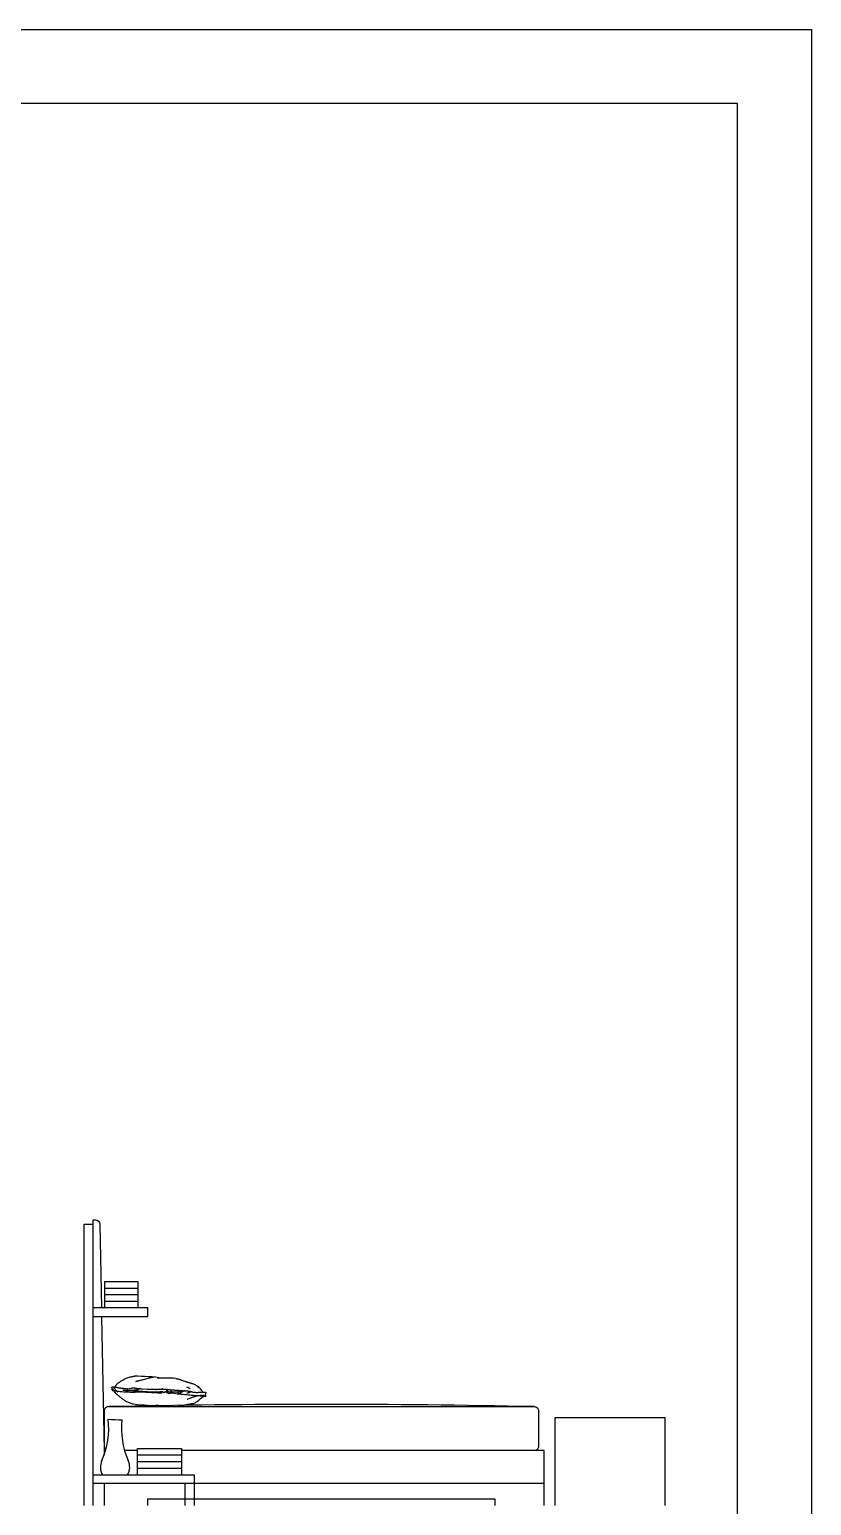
# Model space of a CAD drawing. Header units: inches. Extents: x 15.4 to 57.9, y 9.9 to 34.7.
# Drawn here: x 54.35 to 57.92, y 27.98 to 34.7 of the extents above; entities that cross this region are included whole.
import ezdxf

# ---------------------------------------------------------------- set-up
doc = ezdxf.new("R2010")
doc.units = ezdxf.units.IN
doc.header["$MEASUREMENT"] = 0
doc.layers.add('1', color=1, linetype='Continuous')
doc.layers.add('kadrbm', color=4, linetype='Continuous')

# ---------------------------------------------------------------- blocks, each defined once
blk = doc.blocks.new('kadrbm')
at = {"layer": 'kadrbm', "color": 4}
blk.add_lwpolyline([(0, 0), (0, 24.7972), (21, 24.7972), (21, 0), (0, 0)], close=True, dxfattribs=at)
blk.add_lwpolyline([(20.6631, 0.3257), (20.6631, 24.4603), (0.3369, 24.4603), (0.3369, 0.3257), (20.6631, 0.3257)], dxfattribs=at)

msp = doc.modelspace()

# ---------------------------------------------------------------- linework, layer by layer
at = {"layer": '1'}
for p, q in [((54.8483, 28.9978), (54.8483, 28.8778)), ((54.7961, 28.5575), (54.8, 28.559)), ((54.8, 28.559), (54.8042, 28.5605)), ((54.8042, 28.5605), (54.8085, 28.5618)), ((54.8085, 28.5618), (54.8128, 28.5629)), ((54.8128, 28.5629), (54.8172, 28.5639)), ((54.8172, 28.5639), (54.8215, 28.5647)), ((54.8215, 28.5647), (54.8258, 28.5655)), ((54.8258, 28.5655), (54.8299, 28.5661)), ((54.8299, 28.5661), (54.8338, 28.5666)), ((54.8394, 28.5419), (54.9134, 28.5627)), ((54.923, 28.5619), (54.8394, 28.5419)), ((54.7303, 28.5158), (54.7304, 28.5162)), ((54.7303, 28.5153), (54.7303, 28.5158)), ((54.7303, 28.5149), (54.7303, 28.5153)), ((54.7304, 28.5144), (54.7303, 28.5149)), ((54.7304, 28.5162), (54.7305, 28.5165)), ((54.7305, 28.5138), (54.7304, 28.5144)), ((54.7305, 28.5165), (54.7307, 28.5168)), ((54.7306, 28.5132), (54.7305, 28.5138)), ((54.7307, 28.5126), (54.7306, 28.5132)), ((54.7307, 28.5168), (54.7309, 28.5171)), ((54.7308, 28.5119), (54.7307, 28.5126)), ((54.7309, 28.5113), (54.7308, 28.5119)), ((54.7309, 28.5171), (54.7313, 28.5174)), ((54.731, 28.5106), (54.7309, 28.5113)), ((54.7309, 28.5067), (54.731, 28.5075)), ((54.7309, 28.5058), (54.7309, 28.5067)), ((54.731, 28.5049), (54.7309, 28.5058)), ((54.7311, 28.5098), (54.731, 28.5106)), ((54.731, 28.5075), (54.7311, 28.5083)), ((54.7314, 28.5039), (54.731, 28.5049)), ((54.7311, 28.5091), (54.7311, 28.5098)), ((54.7311, 28.5083), (54.7311, 28.5091)), ((54.7313, 28.5174), (54.7316, 28.5176)), ((54.732, 28.5028), (54.7314, 28.5039)), ((54.7316, 28.5176), (54.7321, 28.5177)), ((54.733, 28.5017), (54.732, 28.5028)), ((54.7321, 28.5177), (54.7326, 28.5179)), ((54.7326, 28.5179), (54.7332, 28.518)), ((54.7345, 28.5004), (54.733, 28.5017)), ((54.7332, 28.518), (54.7339, 28.518)), ((54.7339, 28.518), (54.7347, 28.518)), ((54.7364, 28.4991), (54.7345, 28.5004)), ((54.7347, 28.518), (54.7356, 28.518)), ((54.7356, 28.518), (54.7367, 28.518)), ((54.739, 28.4976), (54.7364, 28.4991)), ((54.7367, 28.518), (54.7378, 28.5179)), ((54.7378, 28.5179), (54.739, 28.5178)), ((54.739, 28.5178), (54.7404, 28.5176)), ((54.739, 28.4976), (54.7456, 28.4911)), ((54.7404, 28.5176), (54.742, 28.5174)), ((54.742, 28.5174), (54.7436, 28.5171)), ((54.7436, 28.5171), (54.7455, 28.5169)), ((54.7455, 28.5169), (54.7474, 28.5165)), ((54.7474, 28.5165), (54.7495, 28.5162)), ((54.7495, 28.5162), (54.7516, 28.5158)), ((54.7516, 28.5158), (54.7537, 28.5155)), ((54.7537, 28.5155), (54.7559, 28.5151)), ((54.7559, 28.5151), (54.758, 28.5147)), ((54.758, 28.5147), (54.7601, 28.5143)), ((54.7601, 28.5143), (54.762, 28.514)), ((54.7604, 28.5369), (54.764, 28.5393)), ((54.762, 28.514), (54.7639, 28.5137)), ((54.7639, 28.5137), (54.7656, 28.5134)), ((54.764, 28.5393), (54.7671, 28.5413)), ((54.7656, 28.5134), (54.7672, 28.5131)), ((54.7671, 28.5413), (54.77, 28.543)), ((54.7672, 28.5131), (54.7687, 28.5129)), ((54.7687, 28.5129), (54.7701, 28.5127)), ((54.77, 28.543), (54.7728, 28.5447)), ((54.7701, 28.5127), (54.7714, 28.5125)), ((54.7714, 28.5125), (54.7726, 28.5123)), ((54.7726, 28.5123), (54.7739, 28.5121)), ((54.7728, 28.5447), (54.7757, 28.5464)), ((54.7739, 28.5121), (54.7751, 28.512)), ((54.7751, 28.512), (54.7763, 28.5118)), ((54.7757, 28.5464), (54.7788, 28.5483)), ((54.7763, 28.5118), (54.7775, 28.5117)), ((54.7775, 28.5117), (54.7787, 28.5115)), ((54.7787, 28.5115), (54.78, 28.5113)), ((54.7788, 28.5483), (54.7819, 28.5502)), ((54.78, 28.5113), (54.7813, 28.5112)), ((54.7813, 28.5112), (54.7826, 28.511)), ((54.7819, 28.5502), (54.7852, 28.5521)), ((54.7826, 28.511), (54.784, 28.5109)), ((54.784, 28.5109), (54.7853, 28.5107)), ((54.7852, 28.5521), (54.7887, 28.5539)), ((54.7853, 28.5107), (54.7867, 28.5106)), ((54.7867, 28.5106), (54.788, 28.5104)), ((54.788, 28.5104), (54.7894, 28.5103)), ((54.7887, 28.5539), (54.7923, 28.5557)), ((54.7894, 28.5103), (54.7907, 28.5102)), ((54.7907, 28.5102), (54.792, 28.51)), ((54.792, 28.51), (54.7933, 28.5099)), ((54.7923, 28.5557), (54.7961, 28.5575)), ((54.7933, 28.5099), (54.7945, 28.5098)), ((54.7945, 28.5098), (54.7958, 28.5097)), ((54.7958, 28.5097), (54.797, 28.5097)), ((54.797, 28.5097), (54.7981, 28.5096)), ((54.7981, 28.5096), (54.7993, 28.5095)), ((54.7993, 28.5095), (54.8004, 28.5095)), ((54.8004, 28.5095), (54.8014, 28.5094)), ((54.8014, 28.5094), (54.8025, 28.5094)), ((54.8025, 28.5094), (54.8035, 28.5094)), ((54.8035, 28.5094), (54.8044, 28.5094)), ((54.8044, 28.5094), (54.8054, 28.5094)), ((54.8054, 28.5094), (54.8063, 28.5094)), ((54.8063, 28.5094), (54.8071, 28.5094)), ((54.8071, 28.5094), (54.808, 28.5094)), ((54.808, 28.5094), (54.8088, 28.5095)), ((54.8088, 28.5095), (54.8097, 28.5095)), ((54.8097, 28.5095), (54.8105, 28.5096)), ((54.8105, 28.5096), (54.8113, 28.5097)), ((54.8113, 28.5097), (54.8121, 28.5098)), ((54.8121, 28.5098), (54.8129, 28.5099)), ((54.8129, 28.5099), (54.8136, 28.5101)), ((54.8136, 28.5101), (54.8144, 28.5102)), ((54.8144, 28.5102), (54.8151, 28.5103)), ((54.8151, 28.5103), (54.8157, 28.5105)), ((54.8157, 28.5105), (54.8164, 28.5107)), ((54.8164, 28.5107), (54.8169, 28.5108)), ((54.8169, 28.5108), (54.8175, 28.511)), ((54.8175, 28.511), (54.8179, 28.5111)), ((54.8179, 28.5111), (54.8183, 28.5113)), ((54.8183, 28.5113), (54.8186, 28.5115)), ((54.8186, 28.5115), (54.819, 28.5116)), ((54.819, 28.5116), (54.8192, 28.5118)), ((54.8192, 28.5118), (54.8195, 28.5119)), ((54.8195, 28.5119), (54.8198, 28.512)), ((54.8198, 28.512), (54.8201, 28.5122)), ((54.8201, 28.5122), (54.8205, 28.5123)), ((54.8205, 28.5123), (54.8209, 28.5124)), ((54.8209, 28.5124), (54.8214, 28.5126)), ((54.8214, 28.5126), (54.822, 28.5127)), ((54.822, 28.5127), (54.8226, 28.5128)), ((54.8226, 28.5128), (54.8233, 28.5129)), ((54.8233, 28.5129), (54.8241, 28.513)), ((54.8241, 28.513), (54.8249, 28.513)), ((54.8249, 28.513), (54.8257, 28.5131)), ((54.8257, 28.5131), (54.8266, 28.5132)), ((54.8266, 28.5132), (54.8274, 28.5132)), ((54.8274, 28.5132), (54.8282, 28.5133)), ((54.8282, 28.5133), (54.829, 28.5133)), ((54.829, 28.5133), (54.8297, 28.5133)), ((54.8297, 28.5133), (54.8304, 28.5133)), ((54.8304, 28.5133), (54.8311, 28.5133)), ((54.8311, 28.5133), (54.8317, 28.5133)), ((54.8317, 28.5133), (54.8324, 28.5132)), ((54.8324, 28.5132), (54.833, 28.5132)), ((54.833, 28.5132), (54.8337, 28.5131)), ((54.8337, 28.5131), (54.8344, 28.513)), ((54.8344, 28.513), (54.8351, 28.5128)), ((54.8351, 28.5128), (54.8359, 28.5126)), ((54.8359, 28.5126), (54.8367, 28.5124)), ((54.8367, 28.5124), (54.8375, 28.5122)), ((54.8375, 28.5122), (54.8384, 28.5119)), ((54.8384, 28.5119), (54.8394, 28.5116)), ((54.8394, 28.5116), (54.8404, 28.5113)), ((54.8404, 28.5113), (54.8414, 28.5111)), ((54.8414, 28.5111), (54.8425, 28.5108)), ((54.8425, 28.5108), (54.8437, 28.5106)), ((54.8437, 28.5106), (54.8449, 28.5104)), ((54.8449, 28.5104), (54.8461, 28.5102)), ((54.8461, 28.5102), (54.8474, 28.51)), ((54.8474, 28.51), (54.8488, 28.5099)), ((54.8488, 28.5099), (54.8501, 28.5099)), ((54.8501, 28.5099), (54.8515, 28.5098)), ((54.8515, 28.5098), (54.8529, 28.5098)), ((54.8529, 28.5098), (54.8544, 28.5097)), ((54.8544, 28.5097), (54.8558, 28.5097)), ((54.8558, 28.5097), (54.8572, 28.5097)), ((54.8572, 28.5097), (54.8586, 28.5096)), ((54.8586, 28.5096), (54.86, 28.5095)), ((54.86, 28.5095), (54.8614, 28.5094)), ((54.8614, 28.5094), (54.8628, 28.5093)), ((54.8628, 28.5093), (54.8641, 28.5091)), ((54.8641, 28.5091), (54.8654, 28.509)), ((54.8654, 28.509), (54.8667, 28.5088)), ((54.8667, 28.5088), (54.868, 28.5087)), ((54.868, 28.5087), (54.8901, 28.5079)), ((54.8901, 28.5079), (54.8913, 28.5078)), ((54.8913, 28.5078), (54.9265, 28.5067)), ((54.9265, 28.5067), (54.9277, 28.5066)), ((54.9277, 28.5066), (54.9289, 28.5066)), ((54.9289, 28.5066), (54.9301, 28.5065)), ((54.9301, 28.5065), (54.9313, 28.5065)), ((54.9313, 28.5065), (54.9325, 28.5065)), ((54.9325, 28.5065), (54.9336, 28.5066)), ((54.9336, 28.5066), (54.9348, 28.5066)), ((54.9348, 28.5066), (54.9359, 28.5067)), ((54.9359, 28.5067), (54.937, 28.5067)), ((54.937, 28.5067), (54.9382, 28.5068)), ((54.9382, 28.5068), (54.9393, 28.5069)), ((54.9393, 28.5069), (54.9405, 28.507)), ((54.9405, 28.507), (54.9416, 28.507)), ((54.9416, 28.507), (54.9427, 28.5071)), ((54.9427, 28.5071), (54.9439, 28.5072)), ((54.9439, 28.5072), (54.9451, 28.5073)), ((54.9451, 28.5073), (54.9462, 28.5073)), ((54.9462, 28.5073), (54.9474, 28.5074)), ((54.9474, 28.5074), (54.9487, 28.5075)), ((54.9487, 28.5075), (54.9499, 28.5076)), ((54.9499, 28.5076), (54.9512, 28.5076)), ((54.9512, 28.5076), (54.9525, 28.5077)), ((54.9525, 28.5077), (54.9538, 28.5077)), ((54.9538, 28.5077), (54.9552, 28.5078)), ((54.9552, 28.5078), (54.9567, 28.5078)), ((54.9563, 28.5087), (54.9593, 28.5085)), ((54.9567, 28.5078), (54.9582, 28.5079)), ((54.9582, 28.5079), (54.9599, 28.5079)), ((54.9593, 28.5085), (54.9625, 28.5083)), ((54.9599, 28.5079), (54.9616, 28.5079)), ((54.9616, 28.5079), (54.9635, 28.5079)), ((54.9625, 28.5083), (54.9657, 28.508)), ((54.9635, 28.5079), (54.9654, 28.5079)), ((54.9654, 28.5079), (54.9675, 28.5078)), ((54.9657, 28.508), (54.9691, 28.5077)), ((54.9675, 28.5078), (54.9698, 28.5077)), ((54.9691, 28.5077), (54.9725, 28.5074)), ((54.9698, 28.5077), (54.9722, 28.5076)), ((54.9722, 28.5076), (54.9747, 28.5075)), ((54.9725, 28.5074), (54.9761, 28.5071)), ((54.9747, 28.5075), (54.9774, 28.5073)), ((54.9761, 28.5071), (54.9797, 28.5067)), ((54.9774, 28.5073), (54.9802, 28.5072)), ((54.9797, 28.5067), (54.9833, 28.5064)), ((54.9802, 28.5072), (54.9831, 28.507)), ((54.9833, 28.5064), (54.987, 28.506)), ((54.987, 28.506), (54.9906, 28.5057)), ((54.9906, 28.5057), (54.9943, 28.5053)), ((54.9943, 28.5053), (54.9979, 28.505)), ((54.9979, 28.505), (55.0014, 28.5047)), ((55.0014, 28.5047), (55.0049, 28.5044)), ((55.0049, 28.5044), (55.0083, 28.5041)), ((55.0083, 28.5041), (55.0116, 28.5038)), ((55.0116, 28.5038), (55.0148, 28.5035)), ((55.0148, 28.5035), (55.0179, 28.5033)), ((55.0179, 28.5033), (55.0209, 28.5031)), ((55.0209, 28.5031), (55.0237, 28.5029)), ((55.0215, 28.5562), (55.0236, 28.5556)), ((55.0236, 28.5556), (55.0259, 28.5551)), ((55.0237, 28.5029), (55.0264, 28.5027)), ((55.0259, 28.5551), (55.0282, 28.5544)), ((55.0264, 28.5027), (55.029, 28.5025)), ((55.0282, 28.5544), (55.0306, 28.5538)), ((55.029, 28.5025), (55.0313, 28.5023)), ((55.0306, 28.5538), (55.0332, 28.5531)), ((55.0313, 28.5023), (55.0336, 28.5021)), ((55.0332, 28.5531), (55.0358, 28.5523)), ((55.0336, 28.5021), (55.0356, 28.5019)), ((55.0356, 28.5019), (55.0375, 28.5018)), ((55.0358, 28.5523), (55.0385, 28.5515)), ((55.0375, 28.5018), (55.0393, 28.5016)), ((55.0385, 28.5515), (55.0412, 28.5507)), ((55.0393, 28.5016), (55.0411, 28.5014)), ((55.0411, 28.5014), (55.0428, 28.5013)), ((55.0412, 28.5507), (55.044, 28.5498)), ((55.0428, 28.5013), (55.0444, 28.5011)), ((55.044, 28.5498), (55.0468, 28.5489)), ((55.0444, 28.5011), (55.0461, 28.501)), ((55.0461, 28.501), (55.0478, 28.5008)), ((55.0468, 28.5489), (55.0496, 28.548)), ((55.0478, 28.5008), (55.0496, 28.5007)), ((55.0496, 28.548), (55.0524, 28.547)), ((55.0496, 28.5007), (55.0516, 28.5005)), ((55.0516, 28.5005), (55.0536, 28.5004)), ((55.0524, 28.547), (55.0551, 28.546)), ((55.0536, 28.5004), (55.0558, 28.5003)), ((55.0551, 28.546), (55.0578, 28.5451)), ((55.0558, 28.5003), (55.058, 28.5002)), ((55.0578, 28.5451), (55.0605, 28.5441)), ((55.058, 28.5002), (55.0602, 28.5001)), ((55.0602, 28.5001), (55.0625, 28.5)), ((55.0605, 28.5441), (55.063, 28.5432)), ((55.0625, 28.5), (55.0647, 28.4999)), ((55.063, 28.5432), (55.0654, 28.5424)), ((55.0647, 28.4999), (55.0667, 28.4998)), ((55.0654, 28.5424), (55.0676, 28.5416)), ((55.0667, 28.4998), (55.0687, 28.4997)), ((55.0676, 28.5416), (55.0696, 28.5409)), ((55.0687, 28.4997), (55.0704, 28.4996)), ((55.0696, 28.5409), (55.0715, 28.5403)), ((55.0704, 28.4996), (55.072, 28.4996)), ((55.0758, 28.5145), (55.0713, 28.5166)), ((55.0715, 28.5403), (55.0733, 28.5397)), ((55.072, 28.4996), (55.0733, 28.4995)), ((55.0733, 28.5397), (55.0751, 28.5391)), ((55.0733, 28.4995), (55.0744, 28.4995)), ((55.0744, 28.4995), (55.0754, 28.4994)), ((55.0751, 28.5391), (55.0768, 28.5386)), ((55.0754, 28.4994), (55.0762, 28.4993)), ((55.0799, 28.5125), (55.0758, 28.5145)), ((55.0762, 28.4993), (55.0771, 28.4992)), ((55.0768, 28.5386), (55.0786, 28.5381)), ((55.0771, 28.4992), (55.0779, 28.4991)), ((55.0779, 28.4991), (55.0788, 28.4989)), ((55.0786, 28.5381), (55.0805, 28.5376)), ((55.0788, 28.4989), (55.0799, 28.4987)), ((55.0835, 28.5108), (55.0799, 28.5125)), ((55.0799, 28.4987), (55.0811, 28.4984)), ((55.0805, 28.5376), (55.0826, 28.537)), ((55.0811, 28.4984), (55.0826, 28.498)), ((55.0826, 28.537), (55.0848, 28.5364)), ((55.0826, 28.498), (55.0843, 28.4976)), ((55.0867, 28.5093), (55.0835, 28.5108)), ((55.0843, 28.4976), (55.0863, 28.4971)), ((55.0848, 28.5364), (55.0872, 28.5358)), ((55.0863, 28.4971), (55.0885, 28.4965)), ((55.0872, 28.5358), (55.0896, 28.5351)), ((55.0885, 28.4965), (55.0909, 28.496)), ((55.0896, 28.5351), (55.0922, 28.5344)), ((55.0909, 28.496), (55.0935, 28.4954)), ((55.0922, 28.5344), (55.0948, 28.5336)), ((55.0935, 28.4954), (55.0962, 28.4948)), ((55.0948, 28.5336), (55.0974, 28.5328)), ((55.0962, 28.4948), (55.099, 28.4943)), ((55.0974, 28.5328), (55.1, 28.5321)), ((55.099, 28.4943), (55.1019, 28.4938)), ((55.1, 28.5321), (55.1025, 28.5313)), ((55.1019, 28.4938), (55.1048, 28.4934)), ((55.1025, 28.5313), (55.105, 28.5304)), ((55.1048, 28.4934), (55.1078, 28.4931)), ((55.105, 28.5304), (55.1077, 28.5292)), ((55.1077, 28.5292), (55.1108, 28.5272)), ((55.1078, 28.4931), (55.1107, 28.4929)), ((55.1107, 28.4929), (55.1136, 28.4928)), ((55.1108, 28.5272), (55.1147, 28.5242)), ((55.1136, 28.4928), (55.1164, 28.4927)), ((55.1147, 28.5242), (55.1197, 28.5198)), ((55.1164, 28.4927), (55.1192, 28.4928)), ((55.1192, 28.4928), (55.122, 28.4928)), ((55.1197, 28.5198), (55.126, 28.5136)), ((55.122, 28.4928), (55.1247, 28.493)), ((55.1247, 28.493), (55.1274, 28.4931)), ((55.1274, 28.4931), (55.13, 28.4933)), ((55.13, 28.4933), (55.1326, 28.4935)), ((55.1326, 28.4935), (55.1351, 28.4937)), ((55.1351, 28.4937), (55.1375, 28.4939)), ((55.1375, 28.4939), (55.1398, 28.494)), ((55.1398, 28.494), (55.1421, 28.4941)), ((55.1421, 28.4941), (55.1442, 28.4942)), ((55.1442, 28.4942), (55.1462, 28.4943)), ((55.1462, 28.4943), (55.1481, 28.4943)), ((55.1481, 28.4943), (55.1498, 28.4943)), ((55.1498, 28.4943), (55.1514, 28.4942)), ((55.1514, 28.4942), (55.1528, 28.494)), ((55.1528, 28.494), (55.1539, 28.4938)), ((55.1539, 28.4938), (55.1549, 28.4936)), ((55.1549, 28.4936), (55.1557, 28.4933)), ((55.1557, 28.4933), (55.1563, 28.4929)), ((55.1563, 28.4929), (55.1568, 28.4925)), ((55.1568, 28.4925), (55.1571, 28.492)), ((55.1571, 28.492), (55.1573, 28.4915)), ((54.7143, 28.4278), (56.6543, 28.4278)), ((54.7456, 28.4911), (54.7511, 28.4859)), ((54.7511, 28.4859), (54.7558, 28.4816)), ((54.7558, 28.4816), (54.7596, 28.4782)), ((54.7596, 28.4782), (54.7629, 28.4754)), ((54.7629, 28.4754), (54.7658, 28.4731)), ((54.7658, 28.4731), (54.7685, 28.471)), ((54.7685, 28.471), (54.7711, 28.469)), ((54.7711, 28.469), (54.7738, 28.4669)), ((54.7738, 28.4669), (54.7765, 28.4647)), ((54.7765, 28.4647), (54.7794, 28.4625)), ((54.7794, 28.4625), (54.7825, 28.4602)), ((54.7825, 28.4602), (54.7857, 28.4579)), ((54.7857, 28.4579), (54.789, 28.4557)), ((54.789, 28.4557), (54.7926, 28.4535)), ((54.7926, 28.4535), (54.7963, 28.4515)), ((54.7963, 28.4515), (54.8003, 28.4495)), ((54.8003, 28.4495), (54.8044, 28.4477)), ((54.8044, 28.4477), (54.8086, 28.4461)), ((54.8086, 28.4461), (54.8128, 28.4446)), ((54.8128, 28.4446), (54.817, 28.4432)), ((54.817, 28.4432), (54.8211, 28.442)), ((54.8211, 28.442), (54.8251, 28.4409)), ((54.8251, 28.4409), (54.8289, 28.4399)), ((55.0165, 28.4274), (55.0187, 28.4277)), ((55.0187, 28.4277), (55.021, 28.428)), ((55.021, 28.428), (55.0234, 28.4283)), ((55.0234, 28.4283), (55.0259, 28.4287)), ((55.0259, 28.4287), (55.0285, 28.429)), ((55.0285, 28.429), (55.0312, 28.4295)), ((55.0312, 28.4295), (55.0339, 28.4299)), ((55.0339, 28.4299), (55.0367, 28.4304)), ((55.0367, 28.4304), (55.0396, 28.4309)), ((55.0396, 28.4309), (55.0425, 28.4315)), ((55.0425, 28.4315), (55.0454, 28.4321)), ((55.0454, 28.4321), (55.0483, 28.4327)), ((55.0483, 28.4327), (55.0511, 28.4334)), ((55.0511, 28.4334), (55.0539, 28.434)), ((55.0539, 28.434), (55.0567, 28.4346)), ((55.0567, 28.4346), (55.0593, 28.4352)), ((55.0593, 28.4352), (55.0617, 28.4358)), ((55.0617, 28.4358), (55.064, 28.4363)), ((55.064, 28.4363), (55.0661, 28.4367)), ((55.0661, 28.4367), (55.0681, 28.4371)), ((55.0681, 28.4371), (55.0699, 28.4375)), ((55.0699, 28.4375), (55.0717, 28.4378)), ((55.0755, 28.4622), (55.0707, 28.4606)), ((55.0717, 28.4378), (55.0735, 28.4381)), ((55.0735, 28.4381), (55.0754, 28.4384)), ((55.0754, 28.4384), (55.0773, 28.4387)), ((55.0798, 28.4636), (55.0755, 28.4622)), ((55.0773, 28.4387), (55.0794, 28.439)), ((55.0794, 28.439), (55.0817, 28.4393)), ((55.0835, 28.4649), (55.0798, 28.4636)), ((55.0817, 28.4393), (55.0842, 28.4397)), ((55.0869, 28.466), (55.0835, 28.4649)), ((55.0842, 28.4397), (55.0867, 28.4401)), ((55.0867, 28.4401), (55.0894, 28.4405)), ((55.0899, 28.467), (55.0869, 28.466)), ((55.0894, 28.4405), (55.092, 28.4409)), ((55.0926, 28.4679), (55.0899, 28.467)), ((55.092, 28.4409), (55.0947, 28.4413)), ((55.0951, 28.4687), (55.0926, 28.4679)), ((55.0947, 28.4413), (55.0974, 28.4418)), ((55.0974, 28.4695), (55.0951, 28.4687)), ((55.0995, 28.4702), (55.0974, 28.4695)), ((55.0974, 28.4418), (55.1, 28.4423)), ((55.1017, 28.471), (55.0995, 28.4702)), ((55.1, 28.4423), (55.1025, 28.4428)), ((55.1038, 28.4717), (55.1017, 28.471)), ((55.1025, 28.4428), (55.1053, 28.4437)), ((55.1059, 28.4725), (55.1038, 28.4717)), ((55.1053, 28.4437), (55.1086, 28.4453)), ((55.108, 28.4732), (55.1059, 28.4725)), ((55.1101, 28.4739), (55.108, 28.4732)), ((55.1086, 28.4453), (55.1129, 28.4478)), ((55.1121, 28.4746), (55.1101, 28.4739)), ((55.114, 28.4753), (55.1121, 28.4746)), ((55.1129, 28.4478), (55.1184, 28.4516)), ((55.1159, 28.4759), (55.114, 28.4753)), ((55.1176, 28.4764), (55.1159, 28.4759)), ((55.1193, 28.4768), (55.1176, 28.4764)), ((55.1184, 28.4516), (55.1254, 28.457)), ((55.1208, 28.4772), (55.1193, 28.4768)), ((55.1222, 28.4774), (55.1208, 28.4772)), ((55.1234, 28.4775), (55.1222, 28.4774)), ((55.1246, 28.4776), (55.1234, 28.4775)), ((55.1257, 28.4775), (55.1246, 28.4776)), ((55.1254, 28.457), (55.1343, 28.4644)), ((55.1267, 28.4774), (55.1257, 28.4775)), ((55.1277, 28.4773), (55.1267, 28.4774)), ((55.1287, 28.4771), (55.1277, 28.4773)), ((55.1296, 28.4768), (55.1287, 28.4771)), ((55.1306, 28.4766), (55.1296, 28.4768)), ((55.1317, 28.4763), (55.1306, 28.4766)), ((55.1328, 28.4761), (55.1317, 28.4763)), ((55.134, 28.4758), (55.1328, 28.4761)), ((55.1352, 28.4756), (55.134, 28.4758)), ((55.1343, 28.4644), (55.1455, 28.474)), ((55.1364, 28.4753), (55.1352, 28.4756)), ((55.1377, 28.4751), (55.1364, 28.4753)), ((55.1389, 28.4749), (55.1377, 28.4751)), ((55.1402, 28.4747), (55.1389, 28.4749)), ((55.1414, 28.4745), (55.1402, 28.4747)), ((55.1427, 28.4743), (55.1414, 28.4745)), ((55.1439, 28.4742), (55.1427, 28.4743)), ((55.145, 28.474), (55.1439, 28.4742)), ((55.1461, 28.4739), (55.145, 28.474)), ((55.1471, 28.4738), (55.1461, 28.4739)), ((55.1481, 28.4737), (55.1471, 28.4738)), ((55.149, 28.4736), (55.1481, 28.4737)), ((55.1499, 28.4736), (55.149, 28.4736)), ((55.1508, 28.4736), (55.1499, 28.4736)), ((55.1516, 28.4736), (55.1508, 28.4736)), ((55.1524, 28.4736), (55.1516, 28.4736)), ((55.1531, 28.4737), (55.1524, 28.4736)), ((55.1538, 28.4738), (55.1531, 28.4737)), ((55.1545, 28.4739), (55.1538, 28.4738)), ((55.1551, 28.474), (55.1545, 28.4739)), ((55.1552, 28.4817), (55.1551, 28.4811)), ((55.1551, 28.4811), (55.1551, 28.4806)), ((55.1551, 28.4806), (55.1552, 28.4801)), ((55.1557, 28.4741), (55.1551, 28.474)), ((55.1553, 28.4823), (55.1552, 28.4817)), ((55.1552, 28.4801), (55.1553, 28.4797)), ((55.1554, 28.483), (55.1553, 28.4823)), ((55.1553, 28.4797), (55.1554, 28.4793)), ((55.1556, 28.4837), (55.1554, 28.483)), ((55.1554, 28.4793), (55.1555, 28.479)), ((55.1555, 28.479), (55.1557, 28.4786)), ((55.1558, 28.4845), (55.1556, 28.4837)), ((55.1557, 28.4786), (55.1559, 28.4783)), ((55.1562, 28.4743), (55.1557, 28.4741)), ((55.156, 28.4852), (55.1558, 28.4845)), ((55.1559, 28.4783), (55.1562, 28.478)), ((55.1563, 28.486), (55.156, 28.4852)), ((55.1562, 28.478), (55.1564, 28.4777)), ((55.1566, 28.4745), (55.1562, 28.4743)), ((55.1565, 28.4868), (55.1563, 28.486)), ((55.1564, 28.4777), (55.1567, 28.4775)), ((55.1568, 28.4875), (55.1565, 28.4868)), ((55.157, 28.4746), (55.1566, 28.4745)), ((55.1567, 28.4775), (55.1569, 28.4772)), ((55.157, 28.4883), (55.1568, 28.4875)), ((55.1569, 28.4772), (55.1571, 28.4769)), ((55.1571, 28.489), (55.157, 28.4883)), ((55.1573, 28.4748), (55.157, 28.4746)), ((55.1573, 28.4897), (55.1571, 28.489)), ((55.1571, 28.4769), (55.1574, 28.4767)), ((55.1573, 28.4915), (55.1574, 28.4909)), ((55.1574, 28.4903), (55.1573, 28.4897)), ((55.1576, 28.475), (55.1573, 28.4748)), ((55.1574, 28.4909), (55.1574, 28.4903)), ((55.1574, 28.4767), (55.1575, 28.4764)), ((55.1575, 28.4764), (55.1577, 28.4762)), ((55.1578, 28.4753), (55.1576, 28.475)), ((55.1577, 28.4762), (55.1578, 28.4759)), ((55.1578, 28.4759), (55.1579, 28.4757)), ((55.1579, 28.4757), (55.1578, 28.4755)), ((55.1578, 28.4755), (55.1578, 28.4753)), ((55.0473, 28.2378), (55.0473, 28.1178)), ((55.1043, 28.1178), (55.1043, 27.9778)), ((56.6993, 28.0778), (54.6443, 28.0778))]:
    msp.add_line(p, q, dxfattribs=at)
for points in [[(54.6043, 27.9778), (54.6043, 29.2578), (54.6443, 29.2578)], [(54.6983, 28.9978), (54.8483, 28.9978)], [(54.6983, 28.8778), (54.6983, 28.9978)], [(54.6983, 28.9678), (54.8483, 28.9678)], [(54.6983, 28.9378), (54.8483, 28.9378)], [(54.6983, 28.9078), (54.8483, 28.9078)], [(54.6443, 28.8378), (54.8943, 28.8378), (54.8943, 28.8778), (54.6443, 28.8778)], [(54.6827, 28.8378), (54.6943, 28.2278)], [(54.7324, 28.5081), (54.7332, 28.5074), (54.7339, 28.5067), (54.7345, 28.5061), (54.7352, 28.5055), (54.7358, 28.505), (54.7363, 28.5045), (54.7369, 28.504), (54.7374, 28.5036), (54.7378, 28.5033), (54.7382, 28.503), (54.7386, 28.5027), (54.739, 28.5024), (54.7394, 28.5022), (54.7398, 28.502), (54.7403, 28.5018), (54.7408, 28.5016), (54.7413, 28.5015), (54.7419, 28.5013), (54.7425, 28.5012), (54.7432, 28.501), (54.7439, 28.5009), (54.7446, 28.5007), (54.7452, 28.5006), (54.7459, 28.5004), (54.7466, 28.5002), (54.7473, 28.5001), (54.7479, 28.4999), (54.7486, 28.4997), (54.7494, 28.4995), (54.7501, 28.4993), (54.751, 28.4992), (54.7519, 28.499)], [(54.7512, 28.4996), (54.7494, 28.5015), (54.7478, 28.5033), (54.7462, 28.505), (54.7447, 28.5066), (54.7432, 28.5082), (54.7417, 28.5098), (54.7403, 28.5115), (54.7388, 28.5134)], [(54.7519, 28.499), (54.7684, 28.4972), (54.7759, 28.4967), (54.7848, 28.4954), (54.7983, 28.4945), (54.8134, 28.4935), (54.836, 28.4935), (54.8572, 28.4951), (54.9398, 28.491), (54.9594, 28.4913), (54.7796, 28.5032), (54.7866, 28.5025)], [(54.7519, 28.499), (54.7525, 28.4968), (54.7546, 28.4961), (54.7566, 28.4944)], [(54.7866, 28.5025), (54.8002, 28.5002), (54.8063, 28.4998), (54.8166, 28.5012), (54.8519, 28.4968), (54.8686, 28.4957), (54.9503, 28.497), (54.9602, 28.4963), (54.9683, 28.492), (54.9742, 28.497), (54.9894, 28.4883), (55.0041, 28.4904), (55.0216, 28.4871), (55.0297, 28.4863)], [(54.8144, 28.5011), (54.8195, 28.502), (54.8241, 28.5027), (54.8285, 28.5032), (54.8324, 28.5036), (54.836, 28.5039), (54.8392, 28.5041), (54.842, 28.5043), (54.8445, 28.5044), (54.8465, 28.5047), (54.8483, 28.505), (54.8499, 28.5054), (54.8513, 28.5061), (54.8527, 28.507), (54.8541, 28.5082), (54.8555, 28.5098), (54.8571, 28.5117)], [(55.0424, 28.4956), (55.0359, 28.4949), (55.0301, 28.4944), (55.025, 28.4941), (55.0205, 28.4939), (55.0163, 28.4938), (55.0124, 28.4937), (55.0086, 28.4938), (55.0049, 28.4938), (55.0012, 28.4938), (54.9973, 28.4938), (54.9933, 28.4938), (54.989, 28.4938), (54.9845, 28.4937), (54.9798, 28.4935), (54.9747, 28.4933), (54.9693, 28.493)], [(54.9766, 28.5032), (54.9771, 28.5029), (54.9777, 28.5026), (54.9784, 28.5023), (54.979, 28.5019), (54.9797, 28.5015), (54.9804, 28.5011), (54.981, 28.5007), (54.9817, 28.5002), (54.9824, 28.4997), (54.983, 28.4993), (54.9836, 28.4989), (54.9842, 28.4984), (54.9847, 28.498), (54.9853, 28.4976), (54.9858, 28.4972), (54.9863, 28.4969), (54.9867, 28.4966), (54.9872, 28.4963), (54.9877, 28.496), (54.9881, 28.4957), (54.9886, 28.4955), (54.989, 28.4954), (54.9895, 28.4952), (54.99, 28.495), (54.9905, 28.4949), (54.991, 28.4948), (54.9915, 28.4947), (54.9921, 28.4945), (54.9926, 28.4944), (54.9933, 28.4942), (54.9939, 28.494), (54.9947, 28.4938), (54.9955, 28.4936), (54.9963, 28.4933), (54.9973, 28.4929), (54.9984, 28.4925), (54.9997, 28.492), (55.0011, 28.4914), (55.0026, 28.4907), (55.0044, 28.4899)], [(54.9976, 28.5009), (55.0009, 28.4959), (55.0025, 28.4933)], [(55.0275, 28.4971), (55.0282, 28.4959), (55.0287, 28.4948), (55.0292, 28.494), (55.0297, 28.4932), (55.0302, 28.4925), (55.0308, 28.4919), (55.0315, 28.4912), (55.0324, 28.4905), (55.0335, 28.4896), (55.0348, 28.4885)], [(55.0355, 28.4858), (55.0373, 28.4869), (55.0388, 28.488), (55.0401, 28.489), (55.0413, 28.4899), (55.0423, 28.4907), (55.0431, 28.4914), (55.0439, 28.492), (55.0445, 28.4926), (55.0451, 28.4931), (55.0456, 28.4935), (55.0461, 28.4939), (55.0465, 28.4942), (55.047, 28.4945), (55.0474, 28.4947), (55.0478, 28.4949), (55.0482, 28.4951), (55.0486, 28.4953), (55.0489, 28.4955), (55.0493, 28.4956), (55.0496, 28.4957), (55.05, 28.4959), (55.0503, 28.496), (55.0507, 28.4962), (55.051, 28.4964), (55.0514, 28.4965), (55.0518, 28.4967), (55.0523, 28.497), (55.0528, 28.4972), (55.0534, 28.4975), (55.054, 28.4977), (55.0546, 28.4981), (55.0554, 28.4984), (55.0562, 28.4987), (55.0571, 28.4991), (55.0581, 28.4995), (55.0592, 28.4999), (55.0603, 28.5002), (55.0615, 28.5006), (55.0629, 28.501), (55.0643, 28.5014)], [(55.0721, 28.4899), (55.0739, 28.4903), (55.0755, 28.4907), (55.0768, 28.491), (55.078, 28.4913), (55.0791, 28.4916), (55.0801, 28.4919), (55.081, 28.4921), (55.0818, 28.4924), (55.0827, 28.4927), (55.0836, 28.493), (55.0845, 28.4934), (55.0854, 28.4938), (55.0863, 28.4943), (55.0873, 28.4949), (55.0883, 28.4956), (55.0893, 28.4965)], [(55.0216, 28.4871), (55.0283, 28.4864), (55.0359, 28.4857), (55.0443, 28.4849), (55.0531, 28.4841), (55.0619, 28.4833), (55.0704, 28.4824), (55.0783, 28.4817), (55.0853, 28.481), (55.0911, 28.4804), (55.0959, 28.4798), (55.0998, 28.4794), (55.1031, 28.479), (55.1057, 28.4788), (55.1081, 28.4785), (55.1103, 28.4784), (55.1125, 28.4783), (55.1148, 28.4783), (55.1173, 28.4783), (55.1199, 28.4784), (55.1226, 28.4785), (55.1253, 28.4787), (55.1279, 28.4789), (55.1305, 28.4791), (55.133, 28.4794), (55.1354, 28.4796), (55.1375, 28.4799), (55.1395, 28.4802), (55.1413, 28.4804), (55.1429, 28.4805), (55.1443, 28.4806), (55.1454, 28.4805), (55.1463, 28.4804), (55.1469, 28.4801), (55.1473, 28.4796), (55.1475, 28.479), (55.1475, 28.4783), (55.1475, 28.4774), (55.1474, 28.4763), (55.1472, 28.4751), (55.1471, 28.4738)], [(56.7493, 27.9778), (56.7493, 28.3778), (57.2493, 28.3778), (57.2493, 27.9778)], [(54.701, 28.2278), (54.6943, 28.2278), (54.6943, 28.207)], [(54.8473, 28.2278), (54.7876, 28.2278)], [(54.8473, 28.2378), (55.0473, 28.2378)], [(54.8473, 28.1178), (54.8473, 28.2378)], [(56.6993, 28.2278), (55.0473, 28.2278)], [(56.6993, 27.9778), (56.6993, 28.2278)], [(54.8473, 28.2078), (55.0473, 28.2078)], [(54.8473, 28.1778), (55.0473, 28.1778)], [(54.6443, 28.1178), (55.1043, 28.1178)], [(54.8473, 28.1478), (55.0473, 28.1478)], [(54.6943, 28.0778), (54.6943, 27.9778)], [(55.0643, 27.9778), (55.0643, 28.0778)], [(54.8943, 27.9778), (54.8943, 28.0078), (56.4743, 28.0078), (56.4743, 27.9778)]]:
    msp.add_lwpolyline(points, dxfattribs=at)
for points in [[(54.6443, 27.9778), (54.6443, 29.2778), (54.6546, 29.2778, -0.409715), (54.6746, 29.2581), (54.6819, 28.8778)], [(54.7143, 28.4278, 0.414214), (54.6943, 28.4078), (54.6943, 28.2478, 0.233459), (54.7022, 28.2319, 0.233459)], [(56.6543, 28.4278, -0.414214), (56.6743, 28.4078), (56.6743, 28.2478, -0.414214), (56.6543, 28.2278)]]:
    msp.add_lwpolyline(points, format="xyb", dxfattribs=at)
for centre, radius, start, end in [((54.8243, 27.4786), 1.0877, 82.78606, 89.60053), ((54.7975, 28.4887), 0.0609, 127.56663, 152.14286), ((54.9569, 27.4131), 1.1449, 86.76433, 90.9974), ((55.0806, 28.4576), 0.0734, 29.88515, 57.83148), ((55.6843, -18.6122), 47.05, 88.81869, 91.18131), ((54.9536, 29.5204), 1.0877, 263.41923, 270.2337), ((55.0913, 29.5699), 1.1449, 262.02236, 266.25542), ((54.347, 28.3302), 0.3685, 336.37037, 6.24206), ((54.7681, 28.9987), 0.6307, 265.02011, 270.6314), ((55.1416, 28.3302), 0.3685, 174.12422, 203.62963), ((54.7461, 28.1523), 0.0685, 153.81854, 210.2796), ((54.7425, 28.1523), 0.0685, 329.7204, 26.18146)]:
    msp.add_arc(centre, radius, start, end, dxfattribs=at)

# ---------------------------------------------------------------- block references
at = {"layer": 'kadrbm'}
msp.add_blockref('kadrbm', (36.9175, 9.9004), dxfattribs=at)

doc.saveas('drawing.dxf')
